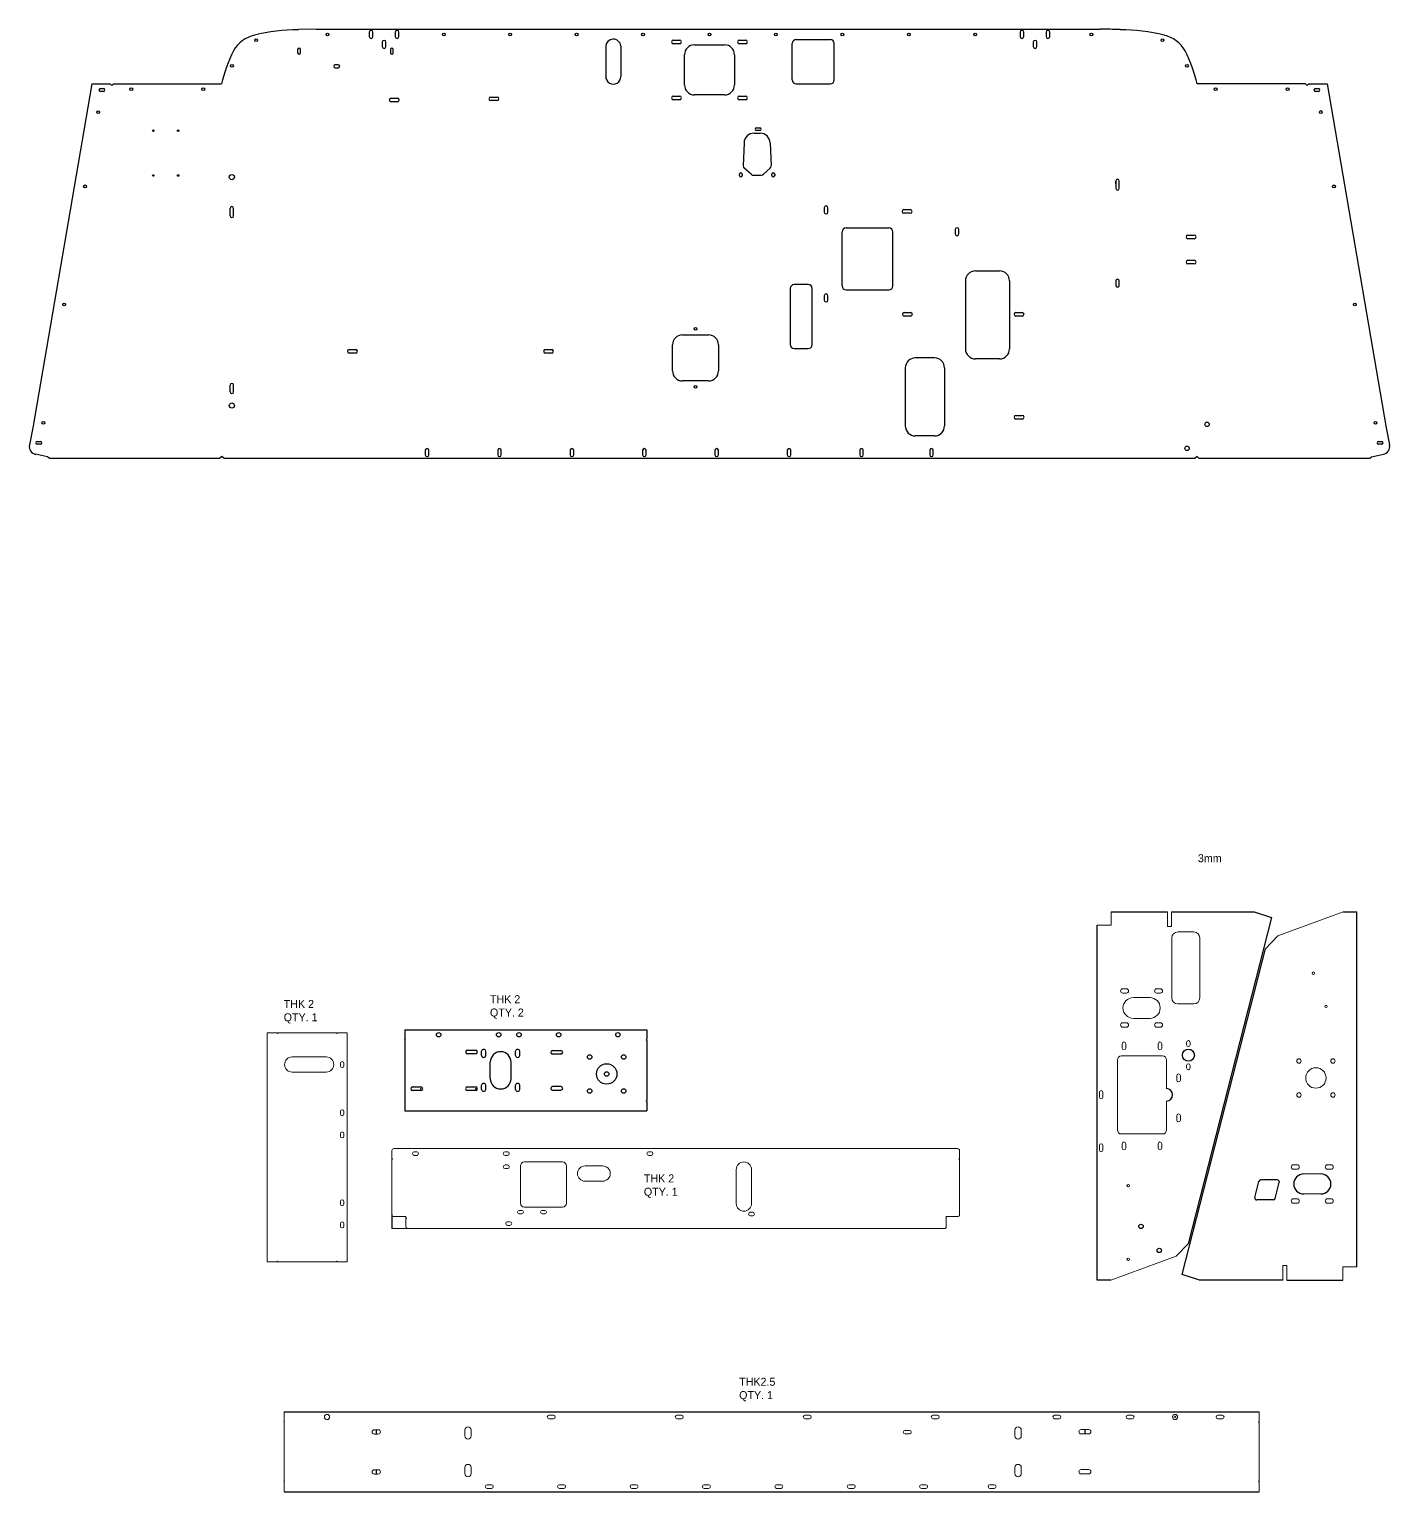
# Model space of a CAD drawing. Header units: millimetres. Extents: x 8168 to 21819, y -26546 to -22890.
# Drawn here: x 18418 to 21819, y -26546 to -22890 of the extents above; entities that cross this region are included whole.
import ezdxf

# ---------------------------------------------------------------- set-up
doc = ezdxf.new("R2010")
doc.units = ezdxf.units.MM
doc.layers.add('VPORTS', color=7, linetype='Continuous')

# ---------------------------------------------------------------- blocks, each defined once
blk = doc.blocks.new('SW_CENTERMARKSYMBOL_0')
at = {"color": 0, "linetype": 'Continuous', "lineweight": 0}
for p, q in [((-5, 0), (-5.5, 0)), ((0, 0), (-2.5, 0)), ((0, 5), (0, 5.5)), ((0, 0), (0, 2.5)), ((0, 0), (0, -2.5)), ((0, 0), (2.5, 0)), ((5, 0), (5.5, 0)), ((0, -5), (0, -5.5))]:
    blk.add_line(p, q, dxfattribs=at)

msp = doc.modelspace()

# ---------------------------------------------------------------- linework, layer by layer
at = {"color": 7}
for p, q in [((19135.6, -22890.2), (19090.7, -22891.2)), ((19135.6, -22890.2), (21094.9, -22890.2)), ((19135.6, -22890.2), (21089.8, -22890.2)), ((19135.6, -22890.2), (21089.8, -22890.2)), ((19267.8, -22897.7), (19267.8, -22908.7)), ((19276.8, -22908.7), (19276.8, -22897.7)), ((19332.8, -22897.7), (19332.8, -22908.7)), ((19341.8, -22908.7), (19341.8, -22897.7)), ((20027.8, -22917.3), (20043.8, -22917.3)), ((20192.8, -22917.3), (20208.8, -22917.3)), ((20335.3, -22916), (20420.3, -22916)), ((20894.8, -22897.7), (20894.8, -22908.7)), ((20903.8, -22908.7), (20903.8, -22897.7)), ((20959.8, -22897.7), (20959.8, -22908.7)), ((20968.8, -22908.7), (20968.8, -22897.7)), ((19088.7, -22941.2), (19088.7, -22949.2)), ((19095.7, -22949.2), (19095.7, -22941.2)), ((19300.3, -22922.7), (19300.3, -22933.7)), ((19309.3, -22933.7), (19309.3, -22922.7)), ((19320.7, -22941.2), (19320.7, -22949.2)), ((19327.7, -22949.2), (19327.7, -22941.2)), ((19858.9, -22934.2), (19858.8, -23008.2)), ((19896.8, -22932.3), (19896.8, -23008.2)), ((20043.8, -22926.3), (20027.8, -22926.3)), ((20055.8, -23029.3), (20055.8, -22954.3)), ((20080.8, -22929.3), (20155.8, -22929.3)), ((20180.8, -22954.3), (20180.8, -23029.3)), ((20208.8, -22926.3), (20192.8, -22926.3)), ((20325.3, -23016.7), (20325.3, -22926)), ((20430.3, -23016.7), (20430.3, -22926)), ((20927.8, -22922.7), (20927.8, -22933.7)), ((20936.8, -22933.7), (20936.8, -22922.7)), ((19190.4, -22979.3), (19182.4, -22979.3)), ((19182.4, -22986.3), (19190.4, -22986.3)), ((18574, -23027.1), (18426.8, -23886.8)), ((18574, -23027.1), (18620.3, -23027.1)), ((18620.3, -23027.1), (18624.1, -23031)), ((18624.1, -23031), (18628, -23027.1)), ((18628, -23027.1), (18898.3, -23027.1)), ((18628, -23027.1), (18898.3, -23027.1)), ((20335.3, -23026.7), (20420.3, -23026.7)), ((21608.3, -23027.1), (21337.3, -23027.1)), ((21608.3, -23027.1), (21612.3, -23031.1)), ((21612.3, -23031.1), (21616.4, -23027.1)), ((21616.4, -23027.1), (21662.7, -23027.1)), ((21662.7, -23027.1), (21809.9, -23886.7)), ((18595.6, -23038.6), (18603.6, -23038.6)), ((18603.6, -23045.6), (18595.6, -23045.6)), ((19322.2, -23062.5), (19338.2, -23062.5)), ((19571.5, -23059.7), (19587.5, -23059.7)), ((20027.8, -23057.3), (20043.8, -23057.3)), ((20043.8, -23066.3), (20027.8, -23066.3)), ((20155.8, -23054.3), (20080.8, -23054.3)), ((20192.8, -23057.3), (20208.8, -23057.3)), ((20208.8, -23066.3), (20192.8, -23066.3)), ((21632.9, -23038.6), (21640.9, -23038.6)), ((21640.9, -23045.6), (21632.9, -23045.6)), ((19338.2, -23071.5), (19322.2, -23071.5)), ((19587.5, -23068.7), (19571.5, -23068.7)), ((20235.8, -23136.7), (20243.8, -23136.7)), ((20204.7, -23174.2), (20202.4, -23231.7)), ((20229.6, -23150.1), (20244.9, -23150.1)), ((20243.8, -23143.7), (20235.8, -23143.7)), ((20269.9, -23174.2), (20272.2, -23231.8)), ((20222.5, -23252.8), (20205, -23237.6)), ((20253, -23252.7), (20269.7, -23237.6)), ((20193.4, -23255.6), (20193.4, -23252.6)), ((20200.4, -23252.6), (20200.4, -23255.6)), ((20228, -23255.2), (20247.3, -23255.2)), ((20274.3, -23255.7), (20274.3, -23252.7)), ((20281.3, -23252.7), (20281.3, -23255.7)), ((21133.8, -23276.6), (21133.8, -23269.6)), ((21133.8, -23269.6), (21133.8, -23280.6)), ((21133.8, -23276.6), (21133.8, -23287.6)), ((21142.8, -23280.6), (21142.8, -23269.6)), ((21142.8, -23287.6), (21142.8, -23276.6)), ((18919.8, -23356.5), (18919.8, -23338)), ((18928.8, -23356.5), (18928.8, -23338)), ((20405.3, -23336.3), (20405.3, -23347.3)), ((20405.3, -23336.3), (20405.3, -23347.3)), ((20405.3, -23336.3), (20405.3, -23347.3)), ((20414.3, -23347.3), (20414.3, -23336.3)), ((20414.3, -23347.3), (20414.3, -23336.3)), ((20414.3, -23347.3), (20414.3, -23336.3)), ((20604.2, -23341.2), (20620.2, -23341.2)), ((20620.2, -23350.2), (20604.2, -23350.2)), ((20732.8, -23390.8), (20732.8, -23401.8)), ((20741.8, -23401.8), (20741.8, -23390.8)), ((21314.3, -23404.8), (21330.3, -23404.8)), ((21330.3, -23413.8), (21314.3, -23413.8)), ((21314.3, -23467.8), (21330.3, -23467.8)), ((21330.3, -23476.8), (21314.3, -23476.8)), ((20758.2, -23519.3), (20758.2, -23689.3)), ((20868.2, -23519.3), (20868.2, -23689.3)), ((21133.8, -23519.4), (21133.8, -23530.4)), ((21142.8, -23530.4), (21142.8, -23519.4)), ((20405.3, -23556.3), (20405.3, -23567.3)), ((20405.3, -23556.3), (20405.3, -23567.3)), ((20414.3, -23567.3), (20414.3, -23556.3)), ((20414.3, -23567.3), (20414.3, -23556.3)), ((20605.2, -23598.3), (20621.2, -23598.3)), ((20621.2, -23607.3), (20605.2, -23607.3)), ((20884.2, -23598.3), (20900.2, -23598.3)), ((20900.2, -23607.3), (20884.2, -23607.3)), ((20025.8, -23744.3), (20025.8, -23679.3)), ((20050.8, -23654.3), (20115.8, -23654.3)), ((20140.8, -23679.3), (20140.8, -23744.3)), ((19217.8, -23690.7), (19233.8, -23690.7)), ((19233.8, -23699.7), (19217.8, -23699.7)), ((19707.8, -23690.7), (19723.8, -23690.7)), ((19723.8, -23699.7), (19707.8, -23699.7)), ((20680.8, -23711.8), (20632.8, -23711.8)), ((20843.2, -23714.3), (20783.2, -23714.3)), ((20607.8, -23736.8), (20607.8, -23881.8)), ((20705.8, -23736.8), (20705.8, -23881.8)), ((18919.8, -23796.6), (18919.8, -23780.1)), ((18928.8, -23796.6), (18928.8, -23780.1)), ((20115.8, -23769.3), (20050.8, -23769.3)), ((20884.2, -23855.5), (20900.2, -23855.5)), ((20900.2, -23864.5), (20884.2, -23864.5)), ((18426.8, -23886.8), (18418.2, -23929.3)), ((20680.8, -23906.8), (20632.8, -23906.8)), ((21809.9, -23886.7), (21818.5, -23929.2)), ((18437.9, -23920.4), (18445.9, -23920.4)), ((18445.9, -23927.4), (18437.9, -23927.4)), ((19407.8, -23942.8), (19407.8, -23953.8)), ((19416.8, -23953.8), (19416.8, -23942.8)), ((19588.8, -23942.8), (19588.8, -23953.8)), ((19597.8, -23953.8), (19597.8, -23942.8)), ((19769.8, -23942.8), (19769.8, -23953.8)), ((19778.8, -23953.8), (19778.8, -23942.8)), ((19950.8, -23942.8), (19950.8, -23953.8)), ((19959.8, -23953.8), (19959.8, -23942.8)), ((20131.8, -23942.8), (20131.8, -23953.8)), ((20140.8, -23953.8), (20140.8, -23942.8)), ((20312.8, -23942.8), (20312.8, -23953.8)), ((20321.8, -23953.8), (20321.8, -23942.8)), ((20493.8, -23942.8), (20493.8, -23953.8)), ((20502.8, -23953.8), (20502.8, -23942.8)), ((20668.8, -23942.8), (20668.8, -23953.8)), ((20677.8, -23953.8), (20677.8, -23942.8)), ((21790.6, -23920.7), (21798.6, -23920.7)), ((21798.6, -23927.7), (21790.6, -23927.7)), ((18463.2, -23958.8), (18433.8, -23952.8)), ((18467.3, -23962.8), (18463.2, -23958.8)), ((18467.3, -23962.8), (18894.5, -23962.8)), ((18899.3, -23958.1), (18894.5, -23962.8)), ((18904, -23962.8), (18899.3, -23958.1)), ((18904, -23962.8), (21332.6, -23962.8)), ((21337.2, -23958.2), (21332.6, -23962.8)), ((21341.9, -23962.8), (21337.2, -23958.2)), ((21341.9, -23962.8), (21769.3, -23962.8)), ((21769.3, -23962.8), (21773.4, -23958.7)), ((21773.4, -23958.7), (21802.9, -23952.7)), ((21538, -25766.7), (21496.7, -25766.7)), ((21527.8, -25816.7), (21486.5, -25816.7)), ((21551.3, -26016.7), (21343.6, -26016.7)), ((21551.3, -26016.7), (21343.6, -26016.7)), ((19054.7, -26346), (21492.7, -26346)), ((19285.2, -26391), (19285.2, -26402)), ((19285.2, -26491), (19285.2, -26502)), ((19054.7, -26546), (21492.7, -26546))]:
    msp.add_line(p, q, dxfattribs=at)
at = {"color": 7, "ltscale": 25}
for p, q in [((20459.8, -23386.8), (20566.8, -23386.8)), ((20449.8, -23531.8), (20449.8, -23396.8)), ((20576.8, -23531.8), (20576.8, -23396.8)), ((20459.8, -23541.8), (20566.8, -23541.8))]:
    msp.add_line(p, q, dxfattribs=at)
at = {"color": 1}
for p, q in [((20783.2, -23494.3), (20843.2, -23494.3)), ((21122.4, -25096.7), (21263, -25096.7)), ((21273, -25096.7), (21479.9, -25096.7)), ((21523.5, -25110.6), (21314.8, -25926.2)), ((21479.9, -25096.7), (21523.5, -25110.6)), ((21702.8, -25096.7), (21736.9, -25096.7)), ((21736.9, -25983.7), (21736.9, -25096.7)), ((21087.8, -26016.7), (21087.8, -25129.7)), ((21300, -26002.8), (21508.2, -25189)), ((19396.4, -25543.2), (19375.4, -25543.2)), ((19375.8, -25534.2), (19396.8, -25534.2)), ((21481.6, -25810.5), (21491.9, -25770.5)), ((21532.6, -25813), (21542.8, -25773)), ((19324.3, -25853.2), (19324.3, -25888.1)), ((21122, -26016.7), (21087.8, -26016.7)), ((21343.6, -26016.7), (21300, -26002.8)), ((21561.3, -26016.7), (21701.3, -26016.7)), ((21056.7, -26390.5), (21056.7, -26401.5))]:
    msp.add_line(p, q, dxfattribs=at)
at = {"color": 7, "linetype": 'Continuous', "lineweight": 15}
for p, q in [((21122.4, -25129.7), (21122.4, -25096.7)), ((21263, -25132.7), (21263, -25096.7)), ((21273, -25096.7), (21273, -25132.7)), ((21702.8, -25096.7), (21539.4, -25156.2)), ((21122.4, -25129.7), (21087.8, -25129.7)), ((21273, -25132.7), (21263, -25132.7)), ((21329, -25146.7), (21289, -25146.7)), ((21274, -25161.7), (21274, -25311.7)), ((21344, -25311.7), (21344, -25161.7)), ((21508.2, -25189), (21539.4, -25156.2)), ((21160.5, -25288.7), (21151.5, -25288.7)), ((21245.5, -25288.7), (21236.5, -25288.7)), ((21151.5, -25299.7), (21160.5, -25299.7)), ((21219, -25310.7), (21178, -25310.7)), ((21179, -25310.7), (21220, -25310.7)), ((21236.5, -25299.7), (21245.5, -25299.7)), ((21289, -25326.7), (21329, -25326.7)), ((21178, -25362.7), (21219, -25362.7)), ((21220, -25362.7), (21179, -25362.7)), ((19012.6, -25399.1), (19012.6, -25971.1)), ((19012.6, -25399.1), (19037.1, -25399.1)), ((19040.1, -25399.1), (19185.2, -25399.1)), ((19188.2, -25399.1), (19212.6, -25399.1)), ((19212.6, -25971.1), (19212.6, -25399.1)), ((19212.6, -25971.1), (19212.6, -25399.1)), ((21160.5, -25373.7), (21151.5, -25373.7)), ((21151.5, -25384.7), (21160.5, -25384.7)), ((21245.5, -25373.7), (21236.5, -25373.7)), ((21236.5, -25384.7), (21245.5, -25384.7)), ((21150, -25437.2), (21150, -25426.2)), ((21159, -25426.2), (21159, -25437.2)), ((21240, -25437.2), (21240, -25426.2)), ((21249, -25426.2), (21249, -25437.2)), ((21310.9, -25428.7), (21310.9, -25422.7)), ((21319.9, -25422.7), (21319.9, -25428.7)), ((19160.1, -25459.1), (19075.1, -25459.1)), ((21138, -25641.7), (21138, -25466.7)), ((21148, -25456.7), (21251, -25456.7)), ((21261, -25466.7), (21261, -25538)), ((19075.1, -25497.1), (19160.1, -25497.1)), ((21310.9, -25480.7), (21310.9, -25486.7)), ((21319.9, -25486.7), (21319.9, -25480.7)), ((21092.9, -25547.7), (21092.9, -25558.7)), ((21101.9, -25558.7), (21101.9, -25547.7)), ((21261, -25569.4), (21261, -25641.7)), ((19195.6, -25657.1), (19195.6, -25651.1)), ((19204.6, -25651.1), (19204.6, -25657.1)), ((21251, -25651.7), (21148, -25651.7)), ((19324.3, -25693.1), (19324.3, -25712.6)), ((19329.3, -25688.1), (20738.3, -25688.1)), ((19386.3, -25696.1), (19380.3, -25696.1)), ((19972.3, -25696.1), (19966.3, -25696.1)), ((20743.3, -25712.6), (20743.3, -25693.1)), ((21092.9, -25680.7), (21092.9, -25691.7)), ((21101.9, -25691.7), (21101.9, -25680.7)), ((21150, -25687.2), (21150, -25676.2)), ((21159, -25676.2), (21159, -25687.2)), ((21240, -25687.2), (21240, -25676.2)), ((21249, -25676.2), (21249, -25687.2)), ((19324.3, -25715.5), (19324.3, -25853.2)), ((19380.3, -25705.1), (19386.3, -25705.1)), ((19645.8, -25824.6), (19645.8, -25731.6)), ((19655.8, -25721.6), (19750.8, -25721.6)), ((19760.8, -25731.6), (19760.8, -25824.6)), ((19807.3, -25731.6), (19851.3, -25731.6)), ((19966.3, -25705.1), (19972.3, -25705.1)), ((20743.3, -25853.2), (20743.3, -25715.6)), ((21587.3, -25728.7), (21578.3, -25728.7)), ((21587.3, -25728.7), (21578.3, -25728.7)), ((21587.3, -25728.7), (21578.3, -25728.7)), ((21587.3, -25728.7), (21578.3, -25728.7)), ((21587.3, -25728.7), (21578.3, -25728.7)), ((21587.3, -25728.7), (21578.3, -25728.7)), ((21672.3, -25728.7), (21663.3, -25728.7)), ((21672.3, -25728.7), (21663.3, -25728.7)), ((21672.3, -25728.7), (21663.3, -25728.7)), ((21672.3, -25728.7), (21663.3, -25728.7)), ((21672.3, -25728.7), (21663.3, -25728.7)), ((21672.3, -25728.7), (21663.3, -25728.7)), ((19851.3, -25769.6), (19807.3, -25769.6)), ((20185.3, -25825.6), (20185.3, -25740.6)), ((20223.3, -25740.6), (20223.3, -25825.6)), ((21578.3, -25739.7), (21587.3, -25739.7)), ((21578.3, -25739.7), (21587.3, -25739.7)), ((21578.3, -25739.7), (21587.3, -25739.7)), ((21578.3, -25739.7), (21587.3, -25739.7)), ((21578.3, -25739.7), (21587.3, -25739.7)), ((21578.3, -25739.7), (21587.3, -25739.7)), ((21603.8, -25751.7), (21646.8, -25751.7)), ((21603.8, -25751.7), (21646.8, -25751.7)), ((21603.8, -25751.7), (21646.8, -25751.7)), ((21603.8, -25751.7), (21646.8, -25751.7)), ((21663.3, -25739.7), (21672.3, -25739.7)), ((21663.3, -25739.7), (21672.3, -25739.7)), ((21663.3, -25739.7), (21672.3, -25739.7)), ((21663.3, -25739.7), (21672.3, -25739.7)), ((21663.3, -25739.7), (21672.3, -25739.7)), ((21663.3, -25739.7), (21672.3, -25739.7)), ((21603.8, -25801.7), (21646.8, -25801.7)), ((21603.8, -25801.7), (21646.8, -25801.7)), ((21603.8, -25801.7), (21646.8, -25801.7)), ((21603.8, -25801.7), (21646.8, -25801.7)), ((19195.6, -25826.6), (19195.6, -25820.6)), ((19204.6, -25820.6), (19204.6, -25826.6)), ((19648.8, -25842.6), (19642.8, -25842.6)), ((19750.8, -25834.6), (19655.8, -25834.6)), ((19706.3, -25842.6), (19700.3, -25842.6)), ((21587.3, -25813.7), (21578.3, -25813.7)), ((21587.3, -25813.7), (21578.3, -25813.7)), ((21587.3, -25813.7), (21578.3, -25813.7)), ((21587.3, -25813.7), (21578.3, -25813.7)), ((21587.3, -25813.7), (21578.3, -25813.7)), ((21587.3, -25813.7), (21578.3, -25813.7)), ((21578.3, -25824.7), (21587.3, -25824.7)), ((21578.3, -25824.7), (21587.3, -25824.7)), ((21578.3, -25824.7), (21587.3, -25824.7)), ((21578.3, -25824.7), (21587.3, -25824.7)), ((21578.3, -25824.7), (21587.3, -25824.7)), ((21578.3, -25824.7), (21587.3, -25824.7)), ((21672.3, -25813.7), (21663.3, -25813.7)), ((21672.3, -25813.7), (21663.3, -25813.7)), ((21672.3, -25813.7), (21663.3, -25813.7)), ((21672.3, -25813.7), (21663.3, -25813.7)), ((21672.3, -25813.7), (21663.3, -25813.7)), ((21672.3, -25813.7), (21663.3, -25813.7)), ((21663.3, -25824.7), (21672.3, -25824.7)), ((21663.3, -25824.7), (21672.3, -25824.7)), ((21663.3, -25824.7), (21672.3, -25824.7)), ((21663.3, -25824.7), (21672.3, -25824.7)), ((21663.3, -25824.7), (21672.3, -25824.7)), ((21663.3, -25824.7), (21672.3, -25824.7)), ((19195.6, -25882.1), (19195.6, -25876.1)), ((19204.6, -25876.1), (19204.6, -25882.1)), ((19359.3, -25858.2), (19329.3, -25858.2)), ((19359.3, -25860.6), (19359.3, -25858.2)), ((19359.3, -25883.1), (19359.3, -25863.6)), ((19619.3, -25871.1), (19613.3, -25871.1)), ((19613.3, -25880.1), (19619.3, -25880.1)), ((19642.8, -25851.6), (19648.8, -25851.6)), ((19700.3, -25851.6), (19706.3, -25851.6)), ((20226.3, -25847.5), (20220.3, -25847.5)), ((20220.3, -25856.5), (20226.3, -25856.5)), ((20710.3, -25858.2), (20710.3, -25860.7)), ((20738.3, -25858.2), (20710.3, -25858.2)), ((20710.3, -25863.5), (20710.3, -25883.1)), ((20705.3, -25888.1), (19364.3, -25888.1)), ((21314.8, -25926.2), (21285.3, -25957.3)), ((19012.6, -25971.1), (19037.1, -25971.1)), ((19040.1, -25971.1), (19185.2, -25971.1)), ((19188.2, -25971.1), (19212.6, -25971.1)), ((21122, -26016.7), (21285.3, -25957.3)), ((21551.3, -26016.7), (21551.3, -25980.7)), ((21551.3, -25980.7), (21561.3, -25980.7)), ((21551.3, -25980.7), (21561.3, -25980.7)), ((21561.3, -25980.7), (21561.3, -26016.7)), ((21561.3, -25980.7), (21561.3, -26016.7)), ((21701.3, -26016.7), (21701.3, -25983.7)), ((21701.3, -25983.7), (21736.9, -25983.7)), ((21701.3, -26016.7), (21701.3, -25983.7)), ((21701.3, -25983.7), (21736.9, -25983.7)), ((19054.7, -26346), (19054.7, -26370.5)), ((19728.2, -26354.5), (19717.2, -26354.5)), ((20048.2, -26354.5), (20037.2, -26354.5)), ((20368.2, -26354.5), (20357.2, -26354.5)), ((20688.2, -26354.5), (20677.2, -26354.5)), ((20992.2, -26354.5), (20981.2, -26354.5)), ((21175.2, -26354.5), (21164.2, -26354.5)), ((21400.2, -26354.5), (21389.2, -26354.5)), ((21492.7, -26346), (21492.7, -26370.5)), ((19054.7, -26373.5), (19054.7, -26518.5)), ((19290.2, -26391), (19280.2, -26391)), ((19506.7, -26391.5), (19506.7, -26406.5)), ((19522.7, -26406.5), (19522.7, -26391.5)), ((19717.2, -26363.5), (19728.2, -26363.5)), ((20037.2, -26363.5), (20048.2, -26363.5)), ((20357.2, -26363.5), (20368.2, -26363.5)), ((20618.2, -26392.5), (20607.2, -26392.5)), ((20677.2, -26363.5), (20688.2, -26363.5)), ((20881.7, -26391.5), (20881.7, -26406.5)), ((20897.7, -26406.5), (20897.7, -26391.5)), ((20981.2, -26363.5), (20992.2, -26363.5)), ((21066.2, -26390.5), (21047.2, -26390.5)), ((21164.2, -26363.5), (21175.2, -26363.5)), ((21389.2, -26363.5), (21400.2, -26363.5)), ((21492.7, -26373.5), (21492.7, -26518.5)), ((19280.2, -26402), (19290.2, -26402)), ((20607.2, -26401.5), (20618.2, -26401.5)), ((21047.2, -26401.5), (21066.2, -26401.5)), ((19290.2, -26491), (19280.2, -26491)), ((19280.2, -26502), (19290.2, -26502)), ((19506.7, -26485.5), (19506.7, -26500.5)), ((19522.7, -26500.5), (19522.7, -26485.5)), ((20881.7, -26485.5), (20881.7, -26500.5)), ((20897.7, -26500.5), (20897.7, -26485.5)), ((21066.2, -26490.5), (21047.2, -26490.5)), ((21047.2, -26501.5), (21066.2, -26501.5)), ((19054.7, -26521.5), (19054.7, -26546)), ((19573.2, -26528.5), (19562.2, -26528.5)), ((19562.2, -26537.5), (19573.2, -26537.5)), ((19754.2, -26528.5), (19743.2, -26528.5)), ((19743.2, -26537.5), (19754.2, -26537.5)), ((19935.2, -26528.5), (19924.2, -26528.5)), ((19924.2, -26537.5), (19935.2, -26537.5)), ((20116.2, -26528.5), (20105.2, -26528.5)), ((20105.2, -26537.5), (20116.2, -26537.5)), ((20297.2, -26528.5), (20286.2, -26528.5)), ((20286.2, -26537.5), (20297.2, -26537.5)), ((20478.2, -26528.5), (20467.2, -26528.5)), ((20467.2, -26537.5), (20478.2, -26537.5)), ((20659.2, -26528.5), (20648.2, -26528.5)), ((20648.2, -26537.5), (20659.2, -26537.5)), ((20830.2, -26528.5), (20819.2, -26528.5)), ((20819.2, -26537.5), (20830.2, -26537.5)), ((21492.7, -26521.5), (21492.7, -26546))]:
    msp.add_line(p, q, dxfattribs=at)
for p, q in [((19356.3, -25391.2), (19356.3, -25414.7)), ((19356.3, -25391.2), (19961.3, -25391.2)), ((19356.3, -25391.2), (19961.3, -25391.2)), ((19356.3, -25391.2), (19961.3, -25391.2)), ((19356.3, -25391.2), (19961.3, -25391.2)), ((19961.3, -25391.2), (19961.3, -25414.7)), ((19357.8, -25416.2), (19356.3, -25414.7)), ((19357.8, -25416.2), (19356.3, -25417.7)), ((19356.3, -25417.7), (19356.3, -25567.7)), ((19512.8, -25442.2), (19533.8, -25442.2)), ((19725.8, -25443.2), (19746.8, -25443.2)), ((19959.8, -25416.2), (19961.3, -25414.7)), ((19959.8, -25416.2), (19961.3, -25417.7)), ((19961.3, -25417.7), (19961.3, -25567.7)), ((19533.5, -25451.2), (19512.5, -25451.2)), ((19548.3, -25455.8), (19548.3, -25444.8)), ((19559.3, -25455.7), (19559.3, -25444.7)), ((19570.3, -25513.2), (19570.3, -25472.2)), ((19622.3, -25513.2), (19622.3, -25472.2)), ((19633.3, -25455.7), (19633.3, -25444.7)), ((19644.3, -25455.7), (19644.3, -25444.7)), ((19746.8, -25452.2), (19725.8, -25452.2)), ((19533.5, -25543.2), (19512.5, -25543.2)), ((19512.8, -25534.2), (19533.8, -25534.2)), ((19548.3, -25540.8), (19548.3, -25529.8)), ((19559.3, -25540.7), (19559.3, -25529.7)), ((19633.3, -25540.8), (19633.3, -25529.8)), ((19644.3, -25540.7), (19644.3, -25529.7)), ((19746.8, -25533.2), (19725.8, -25533.2)), ((19725.8, -25542.2), (19746.8, -25542.2)), ((19357.8, -25569.2), (19356.3, -25567.7)), ((19357.8, -25569.2), (19356.3, -25570.7)), ((19356.3, -25570.7), (19356.3, -25594.2)), ((19959.8, -25569.2), (19961.3, -25567.7)), ((19959.8, -25569.2), (19961.3, -25570.7)), ((19961.3, -25570.7), (19961.3, -25594.2)), ((19356.3, -25594.2), (19961.3, -25594.2)), ((19356.3, -25594.2), (19961.3, -25594.2)), ((19356.3, -25594.2), (19961.3, -25594.2)), ((19356.3, -25594.2), (19961.3, -25594.2)), ((19356.3, -25594.2), (19961.3, -25594.2)), ((19356.3, -25594.2), (19961.3, -25594.2)), ((19356.3, -25594.2), (19961.3, -25594.2)), ((19356.3, -25594.2), (19961.3, -25594.2)), ((19356.3, -25594.2), (19961.3, -25594.2))]:
    msp.add_line(p, q)
at = {"color": 1, "linetype": 'Continuous', "lineweight": 15}
for p, q in [((19195.6, -25481.1), (19195.6, -25475.1)), ((19204.6, -25475.1), (19204.6, -25481.1)), ((19195.6, -25601.6), (19195.6, -25595.6)), ((19204.6, -25595.6), (19204.6, -25601.6)), ((19613.3, -25696.1), (19607.3, -25696.1)), ((19613.3, -25696.1), (19607.3, -25696.1)), ((19607.3, -25705.1), (19613.3, -25705.1)), ((19607.3, -25705.1), (19613.3, -25705.1)), ((19607.3, -25729.1), (19613.3, -25729.1)), ((19607.3, -25729.1), (19613.3, -25729.1)), ((19613.3, -25738.1), (19607.3, -25738.1)), ((19613.3, -25738.1), (19607.3, -25738.1))]:
    msp.add_line(p, q, dxfattribs=at)
at = {"color": 2, "linetype": 'Continuous', "lineweight": 15}
for p, q in [((21286.5, -25517.2), (21286.5, -25506.2)), ((21295.5, -25506.2), (21295.5, -25517.2)), ((21286.5, -25617.2), (21286.5, -25606.2)), ((21295.5, -25606.2), (21295.5, -25617.2)), ((19324.3, -25693.1), (19324.3, -25712.6)), ((19329.3, -25688.1), (20738.3, -25688.1)), ((19386.3, -25696.1), (19380.3, -25696.1)), ((19972.3, -25696.1), (19966.3, -25696.1)), ((20743.3, -25712.6), (20743.3, -25693.1)), ((19324.3, -25715.5), (19324.3, -25853.2)), ((19380.3, -25705.1), (19386.3, -25705.1)), ((19645.8, -25824.6), (19645.8, -25731.6)), ((19655.8, -25721.6), (19750.8, -25721.6)), ((19760.8, -25731.6), (19760.8, -25824.6)), ((19807.3, -25731.6), (19851.3, -25731.6)), ((19966.3, -25705.1), (19972.3, -25705.1)), ((20743.3, -25853.2), (20743.3, -25715.6)), ((19851.3, -25769.6), (19807.3, -25769.6)), ((20185.3, -25825.6), (20185.3, -25740.6)), ((20223.3, -25740.6), (20223.3, -25825.6)), ((19648.8, -25842.6), (19642.8, -25842.6)), ((19750.8, -25834.6), (19655.8, -25834.6)), ((19706.3, -25842.6), (19700.3, -25842.6)), ((19359.3, -25858.2), (19329.3, -25858.2)), ((19359.3, -25860.6), (19359.3, -25858.2)), ((19359.3, -25883.1), (19359.3, -25863.6)), ((19619.3, -25871.1), (19613.3, -25871.1)), ((19613.3, -25880.1), (19619.3, -25880.1)), ((19642.8, -25851.6), (19648.8, -25851.6)), ((19700.3, -25851.6), (19706.3, -25851.6)), ((20226.3, -25847.5), (20220.3, -25847.5)), ((20220.3, -25856.5), (20226.3, -25856.5)), ((20710.3, -25858.2), (20710.3, -25860.7)), ((20738.3, -25858.2), (20710.3, -25858.2)), ((20710.3, -25863.5), (20710.3, -25883.1)), ((20705.3, -25888.1), (19324.3, -25888.1))]:
    msp.add_line(p, q, dxfattribs=at)
at = {"color": 7}
for centre, radius in [((18984.8, -22917.7), 3.5), ((19163.5, -22903.2), 3.5), ((19454.2, -22903.2), 3.5), ((19620.2, -22903.2), 3.5), ((19786.2, -22903.2), 3.5), ((19952.2, -22903.2), 3.5), ((20118.3, -22903.2), 3.5), ((20284.3, -22903.2), 3.5), ((20450.4, -22903.2), 3.5), ((20616.4, -22903.2), 3.5), ((20782.4, -22903.2), 3.5), ((21073, -22903.2), 3.5), ((21250.8, -22917.7), 3.5), ((18924.6, -22981.8), 3.5), ((21311.9, -22981.8), 3.5), ((18672.9, -23040.1), 3.5), ((18852.9, -23040.1), 3.5), ((21383.6, -23040.1), 3.5), ((21563.6, -23040.1), 3.5), ((18589.9, -23097.4), 3.5), ((21646.7, -23097.2), 3.5), ((18728, -23143.8), 2), ((18790, -23143.8), 2), ((18557.2, -23283), 3.5), ((18728, -23255.8), 2), ((18790, -23255.8), 2), ((18924.3, -23259.8), 6.5), ((21679.4, -23283), 3.5), ((18505.1, -23578.5), 3.5), ((21731.4, -23578.5), 3.5), ((20083.3, -23639.3), 3.5), ((20083.3, -23784.3), 3.5), ((18924.3, -23830.8), 6.5), ((18453.1, -23873.9), 3.5), ((21783.5, -23873.9), 3.5), ((21362.3, -23877.8), 5.5), ((21312.3, -23937.8), 5.5), ((21197, -25882.7), 5.5), ((21242.7, -25942.8), 5.5)]:
    msp.add_circle(centre, radius, dxfattribs=at)
at = {"color": 7, "linetype": 'Continuous', "lineweight": 15}
for centre, radius in [((21627.8, -25249.7), 3), ((21627.8, -25249.7), 3), ((21627.8, -25249.7), 3), ((21627.8, -25249.7), 3), ((21627.8, -25249.7), 3), ((21627.8, -25249.7), 3), ((21659.8, -25332.7), 3), ((21659.8, -25332.7), 3), ((21659.8, -25332.7), 3), ((21659.8, -25332.7), 3), ((21659.8, -25332.7), 3), ((21659.8, -25332.7), 3), ((21591.8, -25469.2), 5.5), ((21591.8, -25469.2), 5.5), ((21591.8, -25469.2), 5.5), ((21676.8, -25469.2), 5.5), ((21676.8, -25469.2), 5.5), ((21676.8, -25469.2), 5.5), ((21634.3, -25511.7), 25.5), ((21634.3, -25511.7), 25.5), ((21591.8, -25554.2), 5.5), ((21591.8, -25554.2), 5.5), ((21591.8, -25554.2), 5.5), ((21676.8, -25554.2), 5.5), ((21676.8, -25554.2), 5.5), ((21676.8, -25554.2), 5.5), ((21165, -25780.7), 3), ((21165, -25964.7), 3), ((19162.2, -26359), 6.5), ((21282.2, -26359), 6.5)]:
    msp.add_circle(centre, radius, dxfattribs=at)
for centre in [(19441.3, -25403.7), (19591.3, -25403.7), (19642.1, -25403.7), (19741.3, -25403.7), (19889.3, -25403.7)]:
    msp.add_circle(centre, 5.5)
at = {"color": 6}
for centre, radius in [((19818.8, -25459.2), 5.5), ((19861.3, -25501.7), 25.5), ((19903.8, -25459.2), 5.5), ((19861.3, -25501.7), 5.5), ((19818.8, -25544.2), 5.5), ((19903.8, -25544.2), 5.5)]:
    msp.add_circle(centre, radius, dxfattribs=at)
at = {"color": 7}
for centre, radius, start, end in [((18999.2, -22985.1), 82, 103.0312, 149.9537), ((18999.2, -22985.1), 82, 103.0312, 149.9537), ((19090.7, -23330.4), 439.1, 90, 104.5064), ((19090.7, -23330.4), 439.1, 90, 104.5064), ((19272.3, -22897.7), 4.5, 0, 180), ((19272.3, -22908.7), 4.5, 180, 0), ((19304.8, -22922.7), 4.5, 0, 180), ((19337.3, -22897.7), 4.5, 0, 180), ((19337.3, -22908.7), 4.5, 180, 0), ((19877.9, -22934.2), 19, 5.9343, 180), ((19877.8, -22932.2), 17, 88.9662, 93.9043), ((20027.8, -22921.8), 4.5, 90, 270), ((20043.8, -22921.8), 4.5, 270, 90), ((20192.8, -22921.8), 4.5, 90, 270), ((20208.8, -22921.8), 4.5, 270, 90), ((20335.3, -22926), 10, 90, 180), ((20420.3, -22926), 10, 0, 90), ((20899.3, -22897.7), 4.5, 0, 180), ((20899.3, -22908.7), 4.5, 180, 0), ((20932.3, -22922.7), 4.5, 0, 180), ((20964.3, -22897.7), 4.5, 0, 180), ((20964.3, -22908.7), 4.5, 180, 0), ((21094.9, -24140.7), 1250.5, 87.7085, 90), ((21144.9, -23330.4), 439.1, 75.4936, 90), ((21236.4, -22985.1), 82, 30.0463, 76.9688), ((19274.2, -23115.7), 386.3, 153.6212, 166.7362), ((19274.2, -23115.7), 386.3, 153.6212, 166.7362), ((19092.2, -22941.2), 3.5, 0, 180), ((19092.2, -22949.2), 3.5, 180, 0), ((19304.8, -22933.7), 4.5, 180, 0), ((19324.2, -22941.2), 3.5, 0, 180), ((19324.2, -22949.2), 3.5, 180, 0), ((20080.8, -22954.3), 25, 90, 180), ((20155.8, -22954.3), 25, 0, 90), ((20932.3, -22933.7), 4.5, 180, 0), ((20961.3, -23115.7), 386.3, 13.2638, 26.3788), ((19182.4, -22982.8), 3.5, 90, 270), ((19190.4, -22982.8), 3.5, 270, 90), ((19877.8, -23008.2), 19, 179.9223, 0.3139), ((20080.8, -23029.3), 25, 180, 270), ((20155.8, -23029.3), 25, 270, 0), ((20335.3, -23016.7), 10, 180, 270), ((20420.3, -23016.7), 10, 270, 0), ((18595.6, -23042.1), 3.5, 90, 270), ((18603.6, -23042.1), 3.5, 270, 90), ((19322.2, -23067), 4.5, 90, 270), ((19338.2, -23067), 4.5, 270, 90), ((19571.5, -23064.2), 4.5, 90, 270), ((19587.5, -23064.2), 4.5, 270, 90), ((20027.8, -23061.8), 4.5, 90, 270), ((20043.8, -23061.8), 4.5, 270, 90), ((20192.8, -23061.8), 4.5, 90, 270), ((20208.8, -23061.8), 4.5, 270, 90), ((21632.9, -23042.1), 3.5, 90, 270), ((21640.9, -23042.1), 3.5, 270, 90), ((20235.8, -23140.2), 3.5, 90, 270), ((20243.8, -23140.2), 3.5, 270, 90), ((20229.6, -23175.1), 25, 90, 177.7672), ((20244.9, -23175.1), 25, 2.2328, 90), ((20196.9, -23252.6), 3.5, 0, 180), ((20209.9, -23231.9), 7.5, 177.7672, 228.9043), ((20264.7, -23232.1), 7.5, 312.1457, 2.2328), ((20277.8, -23252.7), 3.5, 0, 180), ((20196.9, -23255.6), 3.5, 180, 0), ((20228, -23247.7), 7.5, 222.8543, 270.4832), ((20247.4, -23247.7), 7.5, 269.5168, 318.2579), ((20277.8, -23255.7), 3.5, 180, 0), ((21138.3, -23269.6), 4.5, 0, 180), ((21138.3, -23287.6), 4.5, 180, 0), ((18924.3, -23338), 4.5, 0, 180), ((18924.3, -23356.5), 4.5, 180, 0), ((20409.8, -23336.3), 4.5, 0, 180), ((20409.8, -23336.3), 4.5, 0, 180), ((20409.8, -23336.3), 4.5, 0, 180), ((20409.8, -23347.3), 4.5, 180, 0), ((20409.8, -23347.3), 4.5, 180, 0), ((20409.8, -23347.3), 4.5, 180, 0), ((20604.2, -23345.7), 4.5, 90, 270), ((20620.2, -23345.7), 4.5, 270, 90), ((20737.3, -23390.8), 4.5, 0, 180), ((20737.3, -23401.8), 4.5, 180, 0), ((21314.3, -23409.3), 4.5, 90, 270), ((21330.3, -23409.3), 4.5, 270, 90), ((21314.3, -23472.3), 4.5, 90, 270), ((21330.3, -23472.3), 4.5, 270, 90), ((20783.2, -23519.3), 25, 90, 180), ((20843.2, -23519.3), 25, 0, 90), ((21138.3, -23519.4), 4.5, 0, 180), ((21138.3, -23530.4), 4.5, 180, 0), ((20409.8, -23556.3), 4.5, 0, 180), ((20409.8, -23556.3), 4.5, 0, 180), ((20409.8, -23567.3), 4.5, 180, 0), ((20409.8, -23567.3), 4.5, 180, 0), ((20605.2, -23602.8), 4.5, 90, 270), ((20621.2, -23602.8), 4.5, 270, 90), ((20884.2, -23602.8), 4.5, 90, 270), ((20900.2, -23602.8), 4.5, 270, 90), ((20050.8, -23679.3), 25, 90, 180), ((20115.8, -23679.3), 25, 0, 90), ((19217.8, -23695.2), 4.5, 90, 270), ((19233.8, -23695.2), 4.5, 270, 90), ((19707.8, -23695.2), 4.5, 90, 270), ((19723.8, -23695.2), 4.5, 270, 90), ((20632.8, -23736.8), 25, 90, 180), ((20680.8, -23736.8), 25, 0, 90), ((20783.2, -23689.3), 25, 180, 270), ((20843.2, -23689.3), 25, 270, 0), ((20050.8, -23744.3), 25, 180, 270), ((20115.8, -23744.3), 25, 270, 0), ((18924.3, -23780.1), 4.5, 0, 180), ((18924.3, -23796.6), 4.5, 180, 0), ((20884.2, -23860), 4.5, 90, 270), ((20900.2, -23860), 4.5, 270, 90), ((20632.8, -23881.8), 25, 180, 270), ((20680.8, -23881.8), 25, 270, 0), ((18437.8, -23933.2), 20, 168.5829, 258.5829), ((18437.9, -23923.9), 3.5, 90, 270), ((18445.9, -23923.9), 3.5, 270, 90), ((19412.3, -23942.8), 4.5, 0, 180), ((19593.3, -23942.8), 4.5, 0, 180), ((19774.3, -23942.8), 4.5, 0, 180), ((19955.3, -23942.8), 4.5, 0, 180), ((20136.3, -23942.8), 4.5, 0, 180), ((20317.3, -23942.8), 4.5, 0, 180), ((20498.3, -23942.8), 4.5, 0, 180), ((20673.3, -23942.8), 4.5, 0, 180), ((21790.6, -23924.2), 3.5, 90, 270), ((21798.6, -23924.2), 3.5, 270, 90), ((21798.9, -23933.1), 20, 281.4171, 11.4171), ((19412.3, -23953.8), 4.5, 180, 0), ((19593.3, -23953.8), 4.5, 180, 0), ((19774.3, -23953.8), 4.5, 180, 0), ((19955.3, -23953.8), 4.5, 180, 0), ((20136.3, -23953.8), 4.5, 180, 0), ((20317.3, -23953.8), 4.5, 180, 0), ((20498.3, -23953.8), 4.5, 180, 0), ((20673.3, -23953.8), 4.5, 180, 0), ((21260.2, -25553.7), 15.7, 272.6426, 87.3574), ((21603.8, -25776.7), 25, 90, 270), ((21603.8, -25776.7), 25, 90, 270), ((21603.8, -25776.7), 25, 90, 270), ((21603.8, -25776.7), 25, 90, 270), ((21646.8, -25776.7), 25, 270, 90), ((21646.8, -25776.7), 25, 270, 90), ((21646.8, -25776.7), 25, 270, 90), ((21646.8, -25776.7), 25, 270, 90)]:
    msp.add_arc(centre, radius, start, end, dxfattribs=at)
at = {"color": 7, "ltscale": 25}
for centre, start, end in [((20459.8, -23396.8), 90, 180), ((20566.8, -23396.8), 0, 90), ((20459.8, -23531.8), 180, 270), ((20566.8, -23531.8), 270, 0)]:
    msp.add_arc(centre, 10, start, end, dxfattribs=at)
at = {"color": 7, "linetype": 'Continuous', "lineweight": 15}
for centre, radius, start, end in [((21289, -25161.7), 15, 90, 180), ((21329, -25161.7), 15, 0, 90), ((21151.5, -25294.2), 5.5, 90, 270), ((21160.5, -25294.2), 5.5, 270, 90), ((21236.5, -25294.2), 5.5, 90, 270), ((21245.5, -25294.2), 5.5, 270, 90), ((21178, -25336.7), 26, 90, 270), ((21219, -25336.7), 26, 270, 90), ((21289, -25311.7), 15, 180, 270), ((21329, -25311.7), 15, 270, 0), ((21151.5, -25379.2), 5.5, 90, 270), ((21160.5, -25379.2), 5.5, 270, 90), ((21236.5, -25379.2), 5.5, 90, 270), ((21245.5, -25379.2), 5.5, 270, 90), ((21154.5, -25426.2), 4.5, 0, 180), ((21154.5, -25437.2), 4.5, 180, 0), ((21244.5, -25426.2), 4.5, 0, 180), ((21244.5, -25437.2), 4.5, 180, 0), ((21315.4, -25422.7), 4.5, 0, 180), ((21315.4, -25428.7), 4.5, 180, 0), ((19075.1, -25478.1), 19, 90, 270), ((19160.1, -25478.1), 19, 270, 90), ((21148, -25466.7), 10, 90, 180), ((21251, -25466.7), 10, 0, 90), ((21315.4, -25480.7), 4.5, 0, 180), ((21315.4, -25486.7), 4.5, 180, 0), ((21097.4, -25547.7), 4.5, 0, 180), ((21097.4, -25558.7), 4.5, 180, 0), ((19200.1, -25651.1), 4.5, 0, 180), ((19200.1, -25657.1), 4.5, 180, 0), ((21148, -25641.7), 10, 180, 270), ((21251, -25641.7), 10, 270, 0), ((19329.3, -25693.1), 5, 90, 180), ((19380.3, -25700.6), 4.5, 90, 270), ((19386.3, -25700.6), 4.5, 270, 90), ((19966.3, -25700.6), 4.5, 90, 270), ((19972.3, -25700.6), 4.5, 270, 90), ((20738.3, -25693.1), 5, 360, 90), ((21097.4, -25680.7), 4.5, 0, 180), ((21097.4, -25691.7), 4.5, 180, 0), ((21154.5, -25676.2), 4.5, 0, 180), ((21154.5, -25687.2), 4.5, 180, 0), ((21244.5, -25676.2), 4.5, 0, 180), ((21244.5, -25687.2), 4.5, 180, 0), ((19655.8, -25731.6), 10, 90, 180), ((19750.8, -25731.6), 10, 0, 90), ((19807.3, -25750.6), 19, 90, 270), ((19851.3, -25750.6), 19, 270, 90), ((20204.3, -25740.6), 19, 0, 180), ((21578.3, -25734.2), 5.5, 90, 270), ((21578.3, -25734.2), 5.5, 90, 270), ((21578.3, -25734.2), 5.5, 90, 270), ((21578.3, -25734.2), 5.5, 90, 270), ((21578.3, -25734.2), 5.5, 90, 270), ((21578.3, -25734.2), 5.5, 90, 270), ((21587.3, -25734.2), 5.5, 270, 90), ((21587.3, -25734.2), 5.5, 270, 90), ((21587.3, -25734.2), 5.5, 270, 90), ((21587.3, -25734.2), 5.5, 270, 90), ((21587.3, -25734.2), 5.5, 270, 90), ((21587.3, -25734.2), 5.5, 270, 90), ((21663.3, -25734.2), 5.5, 90, 270), ((21663.3, -25734.2), 5.5, 90, 270), ((21663.3, -25734.2), 5.5, 90, 270), ((21663.3, -25734.2), 5.5, 90, 270), ((21663.3, -25734.2), 5.5, 90, 270), ((21663.3, -25734.2), 5.5, 90, 270), ((21672.3, -25734.2), 5.5, 270, 90), ((21672.3, -25734.2), 5.5, 270, 90), ((21672.3, -25734.2), 5.5, 270, 90), ((21672.3, -25734.2), 5.5, 270, 90), ((21672.3, -25734.2), 5.5, 270, 90), ((21672.3, -25734.2), 5.5, 270, 90), ((19200.1, -25820.6), 4.5, 0, 180), ((19200.1, -25826.6), 4.5, 180, 0), ((19642.8, -25847.1), 4.5, 90, 270), ((19655.8, -25824.6), 10, 180, 270), ((19648.8, -25847.1), 4.5, 270, 90), ((19700.3, -25847.1), 4.5, 90, 270), ((19706.3, -25847.1), 4.5, 270, 90), ((19750.8, -25824.6), 10, 270, 0), ((20204.3, -25825.6), 19, 180, 0), ((21578.3, -25819.2), 5.5, 90, 270), ((21578.3, -25819.2), 5.5, 90, 270), ((21578.3, -25819.2), 5.5, 90, 270), ((21578.3, -25819.2), 5.5, 90, 270), ((21578.3, -25819.2), 5.5, 90, 270), ((21578.3, -25819.2), 5.5, 90, 270), ((21587.3, -25819.2), 5.5, 270, 90), ((21587.3, -25819.2), 5.5, 270, 90), ((21587.3, -25819.2), 5.5, 270, 90), ((21587.3, -25819.2), 5.5, 270, 90), ((21587.3, -25819.2), 5.5, 270, 90), ((21587.3, -25819.2), 5.5, 270, 90), ((21663.3, -25819.2), 5.5, 90, 270), ((21663.3, -25819.2), 5.5, 90, 270), ((21663.3, -25819.2), 5.5, 90, 270), ((21663.3, -25819.2), 5.5, 90, 270), ((21663.3, -25819.2), 5.5, 90, 270), ((21663.3, -25819.2), 5.5, 90, 270), ((21672.3, -25819.2), 5.5, 270, 90), ((21672.3, -25819.2), 5.5, 270, 90), ((21672.3, -25819.2), 5.5, 270, 90), ((21672.3, -25819.2), 5.5, 270, 90), ((21672.3, -25819.2), 5.5, 270, 90), ((21672.3, -25819.2), 5.5, 270, 90), ((19200.1, -25876.1), 4.5, 0, 180), ((19200.1, -25882.1), 4.5, 180, 0), ((19329.3, -25853.2), 5, 180, 270), ((19613.3, -25875.6), 4.5, 90, 270), ((19619.3, -25875.6), 4.5, 270, 90), ((20220.3, -25852), 4.5, 90, 270), ((20226.3, -25852), 4.5, 270, 90), ((20738.3, -25853.2), 5, 270, 0), ((19364.3, -25883.1), 5, 180, 270), ((20705.3, -25883.1), 5, 270, 0), ((19717.2, -26359), 4.5, 90, 270), ((19728.2, -26359), 4.5, 270, 90), ((20037.2, -26359), 4.5, 90, 270), ((20048.2, -26359), 4.5, 270, 90), ((20357.2, -26359), 4.5, 90, 270), ((20368.2, -26359), 4.5, 270, 90), ((20677.2, -26359), 4.5, 90, 270), ((20688.2, -26359), 4.5, 270, 90), ((20981.2, -26359), 4.5, 90, 270), ((20992.2, -26359), 4.5, 270, 90), ((21164.2, -26359), 4.5, 90, 270), ((21175.2, -26359), 4.5, 270, 90), ((21389.2, -26359), 4.5, 90, 270), ((21400.2, -26359), 4.5, 270, 90), ((19280.2, -26396.5), 5.5, 90, 270), ((19290.2, -26396.5), 5.5, 270, 90), ((19514.7, -26391.5), 8, 0, 180), ((20607.2, -26397), 4.5, 90, 270), ((20618.2, -26397), 4.5, 270, 90), ((20889.7, -26391.5), 8, 0, 180), ((21047.2, -26396), 5.5, 90, 270), ((21066.2, -26396), 5.5, 270, 90), ((19514.7, -26406.5), 8, 180, 0), ((20889.7, -26406.5), 8, 180, 0), ((19280.2, -26496.5), 5.5, 90, 270), ((19290.2, -26496.5), 5.5, 270, 90), ((19514.7, -26485.5), 8, 0, 180), ((19514.7, -26500.5), 8, 180, 0), ((20889.7, -26485.5), 8, 0, 180), ((20889.7, -26500.5), 8, 180, 0), ((21047.2, -26496), 5.5, 90, 270), ((21066.2, -26496), 5.5, 270, 90), ((19562.2, -26533), 4.5, 90, 270), ((19573.2, -26533), 4.5, 270, 90), ((19743.2, -26533), 4.5, 90, 270), ((19754.2, -26533), 4.5, 270, 90), ((19924.2, -26533), 4.5, 90, 270), ((19935.2, -26533), 4.5, 270, 90), ((20105.2, -26533), 4.5, 90, 270), ((20116.2, -26533), 4.5, 270, 90), ((20286.2, -26533), 4.5, 90, 270), ((20297.2, -26533), 4.5, 270, 90), ((20467.2, -26533), 4.5, 90, 270), ((20478.2, -26533), 4.5, 270, 90), ((20648.2, -26533), 4.5, 90, 270), ((20659.2, -26533), 4.5, 270, 90), ((20819.2, -26533), 4.5, 90, 270), ((20830.2, -26533), 4.5, 270, 90)]:
    msp.add_arc(centre, radius, start, end, dxfattribs=at)
for centre, radius, start, end in [((19512.8, -25446.7), 4.5, 90, 270), ((19533.8, -25446.7), 4.5, 270, 90), ((19553.8, -25445.9), 5.61, 11.6305, 168.8467), ((19638.8, -25445.8), 5.61, 11.6305, 168.8467), ((19725.8, -25447.7), 4.5, 90, 270), ((19746.8, -25447.7), 4.5, 270, 90), ((19553.8, -25454.7), 5.61, 191.6305, 348.8467), ((19596.3, -25472.2), 26, 0, 180), ((19638.8, -25454.6), 5.61, 191.6305, 348.8467), ((19596.3, -25513.2), 26, 180, 0), ((19512.8, -25538.7), 4.5, 90, 270), ((19533.8, -25538.7), 4.5, 270, 90), ((19553.8, -25530.8), 5.61, 11.6305, 168.8467), ((19553.8, -25539.6), 5.61, 191.6305, 348.8467), ((19638.8, -25530.8), 5.61, 11.6305, 168.8467), ((19638.8, -25539.6), 5.61, 191.6305, 348.8467), ((19725.8, -25537.7), 4.5, 90, 270), ((19746.8, -25537.7), 4.5, 270, 90)]:
    msp.add_arc(centre, radius, start, end)
at = {"color": 1, "linetype": 'Continuous', "lineweight": 15}
for centre, start, end in [((19200.1, -25475.1), 0, 180), ((19200.1, -25481.1), 180, 0), ((19200.1, -25595.6), 0, 180), ((19200.1, -25601.6), 180, 0), ((19607.3, -25700.6), 90, 270), ((19607.3, -25700.6), 90, 270), ((19613.3, -25700.6), 270, 90), ((19613.3, -25700.6), 270, 90), ((19607.3, -25733.6), 90, 270), ((19607.3, -25733.6), 90, 270), ((19613.3, -25733.6), 270, 90), ((19613.3, -25733.6), 270, 90)]:
    msp.add_arc(centre, 4.5, start, end, dxfattribs=at)
at = {"color": 2, "linetype": 'Continuous', "lineweight": 15}
for centre, radius, start, end in [((21291, -25506.2), 4.5, 0, 180), ((21291, -25517.2), 4.5, 180, 0), ((21291, -25606.2), 4.5, 0, 180), ((21291, -25617.2), 4.5, 180, 0), ((19329.3, -25693.1), 5, 90, 180), ((19380.3, -25700.6), 4.5, 90, 270), ((19386.3, -25700.6), 4.5, 270, 90), ((19966.3, -25700.6), 4.5, 90, 270), ((19972.3, -25700.6), 4.5, 270, 90), ((20738.3, -25693.1), 5, 360, 90), ((19655.8, -25731.6), 10, 90, 180), ((19750.8, -25731.6), 10, 0, 90), ((19807.3, -25750.6), 19, 90, 270), ((19851.3, -25750.6), 19, 270, 90), ((20204.3, -25740.6), 19, 0, 180), ((19642.8, -25847.1), 4.5, 90, 270), ((19655.8, -25824.6), 10, 180, 270), ((19648.8, -25847.1), 4.5, 270, 90), ((19700.3, -25847.1), 4.5, 90, 270), ((19706.3, -25847.1), 4.5, 270, 90), ((19750.8, -25824.6), 10, 270, 0), ((20204.3, -25825.6), 19, 180, 0), ((19329.3, -25853.2), 5, 180, 270), ((19613.3, -25875.6), 4.5, 90, 270), ((19619.3, -25875.6), 4.5, 270, 90), ((20220.3, -25852), 4.5, 90, 270), ((20226.3, -25852), 4.5, 270, 90), ((20738.3, -25853.2), 5, 270, 0), ((19364.3, -25883.1), 5, 180, 270), ((20705.3, -25883.1), 5, 270, 0)]:
    msp.add_arc(centre, radius, start, end, dxfattribs=at)
at = {"color": 1}
for centre, radius, start, end in [((19375.8, -25538.7), 4.5, 90, 270), ((19396.8, -25538.7), 4.5, 270, 90), ((21496.7, -25771.7), 5, 90, 165.6479), ((21538, -25771.7), 5, 345.6479, 90), ((21486.5, -25811.7), 5, 165.6479, 270), ((21527.8, -25811.7), 5, 270, 345.6479)]:
    msp.add_arc(centre, radius, start, end, dxfattribs=at)
msp.add_point((19396.8, -25538.7), dxfattribs=at)
at = {"color": 3}
msp.add_point((19533.8, -25538.7), dxfattribs=at)
at = {"layer": 'VPORTS', "color": 7}
for p, q in [((20320.1, -23538.3), (20320.1, -23678.3)), ((20365.1, -23528.3), (20330.1, -23528.3)), ((20375.1, -23678.3), (20375.1, -23538.3)), ((20330.1, -23688.3), (20365.1, -23688.3)), ((19056.2, -26372), (19054.7, -26370.5)), ((19054.7, -26373.5), (19056.2, -26372)), ((21491.2, -26372), (21492.7, -26370.5)), ((21492.7, -26373.5), (21491.2, -26372)), ((19056.2, -26520), (19054.7, -26518.5)), ((19054.7, -26521.5), (19056.2, -26520)), ((21491.2, -26520), (21492.7, -26518.5)), ((21492.7, -26521.5), (21491.2, -26520))]:
    msp.add_line(p, q, dxfattribs=at)
at = {"layer": 'VPORTS'}
for p, q in [((19038.6, -25400.6), (19037.1, -25399.1)), ((19040.1, -25399.1), (19038.6, -25400.6)), ((19186.7, -25400.6), (19185.2, -25399.1)), ((19188.2, -25399.1), (19186.7, -25400.6)), ((19324.3, -25712.6), (19325.8, -25714.1)), ((19325.8, -25714.1), (19324.3, -25715.5)), ((20743.3, -25712.6), (20741.8, -25714.1)), ((20741.8, -25714.1), (20743.3, -25715.6)), ((19359.3, -25860.6), (19360.8, -25862.1)), ((19360.8, -25862.1), (19359.3, -25863.6)), ((20710.3, -25860.7), (20708.9, -25862.1)), ((20708.9, -25862.1), (20710.3, -25863.5)), ((19038.6, -25969.6), (19037.1, -25971.1)), ((19040.1, -25971.1), (19038.6, -25969.6)), ((19186.7, -25969.6), (19185.2, -25971.1)), ((19188.2, -25971.1), (19186.7, -25969.6))]:
    msp.add_line(p, q, dxfattribs=at)
at = {"layer": 'VPORTS', "color": 2}
for p, q in [((19324.3, -25712.6), (19325.8, -25714.1)), ((19325.8, -25714.1), (19324.3, -25715.5)), ((20743.3, -25712.6), (20741.8, -25714.1)), ((20741.8, -25714.1), (20743.3, -25715.6)), ((19359.3, -25860.6), (19360.8, -25862.1)), ((19360.8, -25862.1), (19359.3, -25863.6)), ((20710.3, -25860.7), (20708.9, -25862.1)), ((20708.9, -25862.1), (20710.3, -25863.5))]:
    msp.add_line(p, q, dxfattribs=at)
at = {"layer": 'VPORTS', "color": 7}
msp.add_circle((21315.4, -25454.7), 15, dxfattribs=at)
for centre, start, end in [((20330.1, -23538.3), 90, 180), ((20365.1, -23538.3), 0, 90), ((20330.1, -23678.3), 180, 270), ((20365.1, -23678.3), 270, 0)]:
    msp.add_arc(centre, 10, start, end, dxfattribs=at)

# ---------------------------------------------------------------- block references
at = {"color": 7, "linetype": 'Continuous', "lineweight": 0, "xscale": -1, "rotation": 180}
msp.add_blockref('SW_CENTERMARKSYMBOL_0', (21282.2, -26359), dxfattribs=at)

# ---------------------------------------------------------------- texts
at = {"color": 2, "char_height": 20, "attachment_point": 7}
for s, insert in [('3mm', (21339.3, -24972.7)), ('THK 2\\PQTY. 1', (19053.9, -25375.5)), ('THK 2\\PQTY. 2', (19569.5, -25363.6)), ('THK 2\\PQTY. 1', (19954.2, -25811.5))]:
    msp.add_mtext_dynamic_manual_height_columns(s, width=158.746, gutter_width=12.5, heights=[0], dxfattribs=dict(at, insert=insert))
at = {"color": 1, "insert": (19954.2, -25811.5), "char_height": 20, "attachment_point": 7}
msp.add_mtext_dynamic_manual_height_columns('THK 2\\PQTY. 1', width=158.746, gutter_width=12.5, heights=[0], dxfattribs=at)
at = {"color": 7, "insert": (20192.4, -26319.9), "char_height": 20, "attachment_point": 7}
msp.add_mtext_dynamic_manual_height_columns('THK2.5\\PQTY. 1', width=158.746, gutter_width=12.5, heights=[0], dxfattribs=at)

doc.saveas('drawing.dxf')
